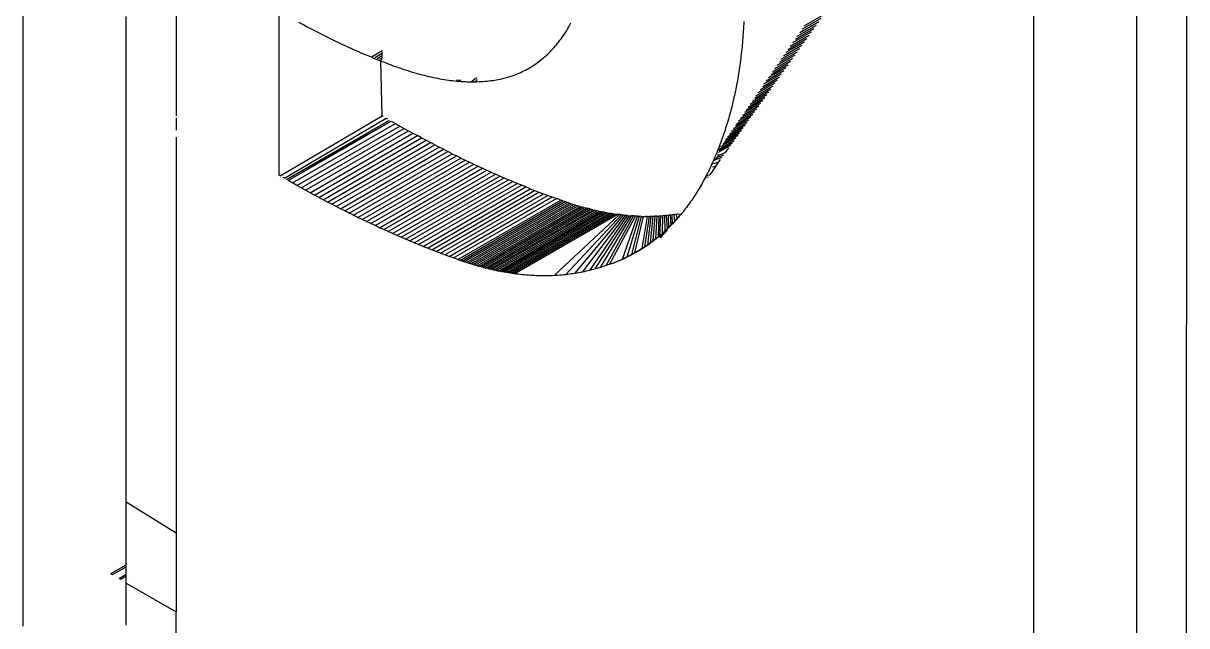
# Model space of a CAD drawing. Header units: millimetres. Extents: x 153 to 4750, y 92 to 3343.
# Drawn here: x 3709.82 to 3733.79, y 2571.68 to 2584.09 of the extents above; entities that cross this region are included whole.
import ezdxf

# ---------------------------------------------------------------- set-up
doc = ezdxf.new("R2010")
doc.units = ezdxf.units.MM

msp = doc.modelspace()

# ---------------------------------------------------------------- linework, layer by layer
for p, q in [((3730.635, 2557.692), (3730.635, 2590.352)), ((3732.757, 2562.182), (3732.757, 2589.127)), ((3733.786, 2588.532), (3733.767, 2561.599)), ((3712.967, 2585.574), (3712.967, 2582.186)), ((3709.816, 2584.084), (3709.816, 2584.394)), ((3711.938, 2584.079), (3711.938, 2584.232)), ((3715.089, 2580.962), (3715.089, 2584.34)), ((3725.902, 2584.038), (3726.308, 2584.272)), ((3709.816, 2583.776), (3709.816, 2584.084)), ((3711.938, 2583.927), (3711.938, 2584.079)), ((3715.485, 2584.118), (3715.54, 2584.088)), ((3715.54, 2584.088), (3715.595, 2584.059)), ((3715.595, 2584.059), (3715.65, 2584.029)), ((3715.65, 2584.029), (3715.705, 2584)), ((3715.705, 2584), (3715.76, 2583.971)), ((3721.013, 2583.948), (3721.035, 2583.985)), ((3721.035, 2583.985), (3721.057, 2584.022)), ((3721.057, 2584.022), (3721.078, 2584.06)), ((3721.078, 2584.06), (3721.098, 2584.1)), ((3724.653, 2583.987), (3724.65, 2583.938)), ((3724.656, 2584.035), (3724.653, 2583.987)), ((3724.659, 2584.084), (3724.656, 2584.035)), ((3724.661, 2584.133), (3724.659, 2584.084)), ((3725.726, 2583.768), (3726.106, 2583.987)), ((3725.758, 2583.828), (3726.156, 2584.058)), ((3725.813, 2583.902), (3726.206, 2584.129)), ((3725.868, 2583.976), (3726.257, 2584.2)), ((3709.816, 2583.468), (3709.816, 2583.776)), ((3711.938, 2583.774), (3711.938, 2583.927)), ((3711.938, 2583.622), (3711.938, 2583.774)), ((3715.76, 2583.971), (3715.814, 2583.943)), ((3715.814, 2583.943), (3715.869, 2583.915)), ((3715.869, 2583.915), (3715.923, 2583.887)), ((3715.923, 2583.887), (3715.977, 2583.86)), ((3715.977, 2583.86), (3716.031, 2583.833)), ((3716.031, 2583.833), (3716.085, 2583.806)), ((3716.085, 2583.806), (3716.139, 2583.779)), ((3716.139, 2583.779), (3716.193, 2583.753)), ((3716.193, 2583.753), (3716.246, 2583.727)), ((3720.849, 2583.712), (3720.874, 2583.744)), ((3720.874, 2583.744), (3720.898, 2583.776)), ((3720.898, 2583.776), (3720.921, 2583.81)), ((3720.921, 2583.81), (3720.945, 2583.843)), ((3720.945, 2583.843), (3720.968, 2583.878)), ((3720.968, 2583.878), (3720.991, 2583.913)), ((3720.991, 2583.913), (3721.013, 2583.948)), ((3724.636, 2583.746), (3724.632, 2583.699)), ((3724.64, 2583.794), (3724.636, 2583.746)), ((3724.644, 2583.842), (3724.64, 2583.794)), ((3724.647, 2583.89), (3724.644, 2583.842)), ((3724.65, 2583.938), (3724.647, 2583.89)), ((3725.565, 2583.553), (3725.957, 2583.779)), ((3725.618, 2583.624), (3726.006, 2583.848)), ((3725.672, 2583.696), (3726.056, 2583.917)), ((3711.938, 2583.47), (3711.938, 2583.622)), ((3716.246, 2583.727), (3716.3, 2583.702)), ((3716.3, 2583.702), (3716.353, 2583.676)), ((3716.353, 2583.676), (3716.406, 2583.651)), ((3716.406, 2583.651), (3716.459, 2583.627)), ((3716.459, 2583.627), (3716.512, 2583.603)), ((3716.512, 2583.603), (3716.565, 2583.579)), ((3716.565, 2583.579), (3716.617, 2583.555)), ((3716.617, 2583.555), (3716.669, 2583.532)), ((3716.669, 2583.532), (3716.722, 2583.509)), ((3716.722, 2583.509), (3716.774, 2583.486)), ((3717.005, 2583.412), (3717.21, 2583.531)), ((3717.21, 2583.48), (3717.21, 2583.531)), ((3720.642, 2583.479), (3720.669, 2583.506)), ((3720.669, 2583.506), (3720.695, 2583.533)), ((3720.695, 2583.533), (3720.722, 2583.562)), ((3720.722, 2583.562), (3720.748, 2583.591)), ((3720.748, 2583.591), (3720.774, 2583.62)), ((3720.774, 2583.62), (3720.799, 2583.65)), ((3720.799, 2583.65), (3720.824, 2583.681)), ((3720.824, 2583.681), (3720.849, 2583.712)), ((3724.614, 2583.51), (3724.609, 2583.463)), ((3724.619, 2583.557), (3724.614, 2583.51)), ((3724.624, 2583.604), (3724.619, 2583.557)), ((3724.628, 2583.651), (3724.624, 2583.604)), ((3724.632, 2583.699), (3724.628, 2583.651)), ((3725.401, 2583.299), (3725.765, 2583.508)), ((3725.43, 2583.355), (3725.812, 2583.575)), ((3725.482, 2583.424), (3725.86, 2583.643)), ((3725.534, 2583.495), (3725.909, 2583.711)), ((3709.816, 2583.161), (3709.816, 2583.468)), ((3711.938, 2583.319), (3711.938, 2583.47)), ((3711.938, 2583.167), (3711.938, 2583.319)), ((3716.774, 2583.486), (3716.826, 2583.464)), ((3716.826, 2583.464), (3716.878, 2583.442)), ((3716.878, 2583.442), (3716.929, 2583.42)), ((3716.929, 2583.42), (3716.981, 2583.399)), ((3716.981, 2583.399), (3717.032, 2583.378)), ((3717.032, 2583.378), (3717.084, 2583.357)), ((3717.056, 2583.391), (3717.21, 2583.48)), ((3717.084, 2583.357), (3717.135, 2583.336)), ((3717.108, 2583.371), (3717.21, 2583.43)), ((3717.135, 2583.336), (3717.186, 2583.316)), ((3717.16, 2583.351), (3717.21, 2583.38)), ((3717.186, 2583.316), (3717.21, 2583.38)), ((3717.186, 2583.316), (3717.237, 2583.296)), ((3717.21, 2582.186), (3717.186, 2583.316)), ((3717.21, 2583.43), (3717.21, 2583.48)), ((3717.21, 2583.38), (3717.21, 2583.43)), ((3717.237, 2583.296), (3717.288, 2583.277)), ((3717.288, 2583.277), (3717.338, 2583.258)), ((3720.322, 2583.222), (3720.383, 2583.263)), ((3720.353, 2583.242), (3720.383, 2583.263)), ((3720.383, 2583.263), (3720.413, 2583.285)), ((3720.413, 2583.285), (3720.472, 2583.33)), ((3720.413, 2583.285), (3720.443, 2583.307)), ((3720.443, 2583.307), (3720.472, 2583.33)), ((3720.472, 2583.33), (3720.501, 2583.353)), ((3720.501, 2583.353), (3720.53, 2583.377)), ((3720.53, 2583.377), (3720.586, 2583.427)), ((3720.53, 2583.377), (3720.558, 2583.401)), ((3720.558, 2583.401), (3720.586, 2583.427)), ((3720.586, 2583.427), (3720.614, 2583.452)), ((3720.614, 2583.452), (3720.642, 2583.479)), ((3724.586, 2583.278), (3724.58, 2583.232)), ((3724.592, 2583.324), (3724.586, 2583.278)), ((3724.598, 2583.37), (3724.592, 2583.324)), ((3724.603, 2583.416), (3724.598, 2583.37)), ((3724.609, 2583.463), (3724.603, 2583.416)), ((3725.25, 2583.095), (3725.624, 2583.311)), ((3725.3, 2583.162), (3725.671, 2583.376)), ((3725.35, 2583.23), (3725.718, 2583.442)), ((3709.816, 2583.007), (3709.816, 2583.161)), ((3711.938, 2583.017), (3711.938, 2583.167)), ((3717.338, 2583.258), (3717.389, 2583.239)), ((3717.389, 2583.239), (3717.439, 2583.22)), ((3717.439, 2583.22), (3717.489, 2583.202)), ((3717.489, 2583.202), (3717.539, 2583.184)), ((3717.539, 2583.184), (3717.589, 2583.167)), ((3717.589, 2583.167), (3717.639, 2583.15)), ((3717.639, 2583.15), (3717.688, 2583.134)), ((3717.688, 2583.134), (3717.737, 2583.118)), ((3717.737, 2583.118), (3717.786, 2583.102)), ((3717.786, 2583.102), (3717.834, 2583.088)), ((3717.834, 2583.088), (3717.883, 2583.073)), ((3717.883, 2583.073), (3717.931, 2583.06)), ((3717.931, 2583.06), (3717.979, 2583.046)), ((3717.979, 2583.046), (3718.026, 2583.034)), ((3718.026, 2583.034), (3718.073, 2583.021)), ((3719.893, 2583.013), (3719.928, 2583.026)), ((3719.928, 2583.026), (3719.963, 2583.039)), ((3719.963, 2583.039), (3719.997, 2583.052)), ((3719.997, 2583.052), (3720.031, 2583.067)), ((3720.031, 2583.067), (3720.065, 2583.081)), ((3720.065, 2583.081), (3720.098, 2583.097)), ((3720.098, 2583.097), (3720.131, 2583.113)), ((3720.131, 2583.113), (3720.164, 2583.129)), ((3720.164, 2583.129), (3720.196, 2583.147)), ((3720.196, 2583.147), (3720.228, 2583.165)), ((3720.228, 2583.165), (3720.26, 2583.183)), ((3720.26, 2583.183), (3720.291, 2583.202)), ((3720.291, 2583.202), (3720.322, 2583.222)), ((3720.322, 2583.222), (3720.353, 2583.242)), ((3724.552, 2583.049), (3724.545, 2583.004)), ((3724.559, 2583.095), (3724.552, 2583.049)), ((3724.566, 2583.14), (3724.559, 2583.095)), ((3724.573, 2583.186), (3724.566, 2583.14)), ((3724.58, 2583.232), (3724.573, 2583.186)), ((3725.076, 2582.843), (3725.441, 2583.054)), ((3725.125, 2582.909), (3725.486, 2583.118)), ((3725.173, 2582.974), (3725.532, 2583.181)), ((3725.222, 2583.041), (3725.578, 2583.246)), ((3709.816, 2582.854), (3709.816, 2583.007)), ((3709.816, 2582.702), (3709.816, 2582.854)), ((3711.938, 2582.866), (3711.938, 2583.017)), ((3711.938, 2582.716), (3711.938, 2582.866)), ((3718.073, 2583.021), (3718.12, 2583.01)), ((3718.12, 2583.01), (3718.167, 2582.999)), ((3718.167, 2582.999), (3718.214, 2582.988)), ((3718.214, 2582.988), (3718.26, 2582.978)), ((3718.26, 2582.978), (3718.306, 2582.969)), ((3718.306, 2582.969), (3718.351, 2582.96)), ((3718.351, 2582.96), (3718.397, 2582.951)), ((3718.397, 2582.951), (3718.442, 2582.943)), ((3718.442, 2582.943), (3718.487, 2582.936)), ((3718.487, 2582.936), (3718.532, 2582.929)), ((3718.532, 2582.929), (3718.576, 2582.922)), ((3718.576, 2582.922), (3718.62, 2582.917)), ((3718.62, 2582.917), (3718.664, 2582.911)), ((3718.664, 2582.911), (3718.708, 2582.907)), ((3718.708, 2582.907), (3718.751, 2582.902)), ((3718.744, 2582.928), (3718.788, 2582.924)), ((3718.751, 2582.902), (3718.794, 2582.899)), ((3718.788, 2582.924), (3718.832, 2582.92)), ((3718.794, 2582.899), (3718.837, 2582.896)), ((3718.837, 2582.896), (3718.88, 2582.893)), ((3718.88, 2582.893), (3718.922, 2582.891)), ((3718.922, 2582.891), (3718.964, 2582.889)), ((3718.964, 2582.889), (3719.006, 2582.888)), ((3719.006, 2582.888), (3719.047, 2582.888)), ((3719.047, 2582.888), (3719.155, 2582.974)), ((3719.047, 2582.888), (3719.089, 2582.888)), ((3719.089, 2582.888), (3719.13, 2582.888)), ((3719.13, 2582.888), (3719.175, 2582.937)), ((3719.13, 2582.888), (3719.171, 2582.889)), ((3719.171, 2582.889), (3719.211, 2582.891)), ((3719.211, 2582.891), (3719.251, 2582.893)), ((3719.251, 2582.893), (3719.291, 2582.896)), ((3719.291, 2582.896), (3719.331, 2582.899)), ((3719.331, 2582.899), (3719.371, 2582.903)), ((3719.371, 2582.903), (3719.41, 2582.907)), ((3719.41, 2582.907), (3719.449, 2582.912)), ((3719.449, 2582.912), (3719.488, 2582.917)), ((3719.488, 2582.917), (3719.526, 2582.923)), ((3719.526, 2582.923), (3719.564, 2582.929)), ((3719.564, 2582.929), (3719.602, 2582.936)), ((3719.602, 2582.936), (3719.64, 2582.944)), ((3719.64, 2582.944), (3719.677, 2582.952)), ((3719.677, 2582.952), (3719.714, 2582.961)), ((3719.714, 2582.961), (3719.75, 2582.97)), ((3719.75, 2582.97), (3719.787, 2582.98)), ((3719.787, 2582.98), (3719.823, 2582.99)), ((3719.823, 2582.99), (3719.858, 2583.002)), ((3719.858, 2583.002), (3719.893, 2583.013)), ((3724.513, 2582.825), (3724.504, 2582.781)), ((3724.521, 2582.87), (3724.513, 2582.825)), ((3724.529, 2582.914), (3724.521, 2582.87)), ((3724.537, 2582.959), (3724.529, 2582.914)), ((3724.545, 2583.004), (3724.537, 2582.959)), ((3724.909, 2582.601), (3725.264, 2582.805)), ((3724.956, 2582.664), (3725.308, 2582.867)), ((3725.003, 2582.727), (3725.352, 2582.929)), ((3725.05, 2582.791), (3725.397, 2582.991)), ((3709.816, 2582.549), (3709.816, 2582.702)), ((3709.816, 2582.397), (3709.816, 2582.549)), ((3711.938, 2582.566), (3711.938, 2582.716)), ((3711.938, 2582.417), (3711.938, 2582.566)), ((3724.458, 2582.562), (3724.448, 2582.518)), ((3724.468, 2582.605), (3724.458, 2582.562)), ((3724.477, 2582.649), (3724.468, 2582.605)), ((3724.487, 2582.693), (3724.477, 2582.649)), ((3724.496, 2582.737), (3724.487, 2582.693)), ((3724.504, 2582.781), (3724.496, 2582.737)), ((3724.749, 2582.366), (3725.093, 2582.565)), ((3724.794, 2582.427), (3725.135, 2582.624)), ((3724.84, 2582.489), (3725.178, 2582.684)), ((3724.885, 2582.551), (3725.221, 2582.744)), ((3709.816, 2582.245), (3709.816, 2582.397)), ((3711.938, 2582.268), (3711.938, 2582.417)), ((3724.396, 2582.304), (3724.385, 2582.262)), ((3724.407, 2582.346), (3724.396, 2582.304)), ((3724.418, 2582.389), (3724.407, 2582.346)), ((3724.428, 2582.432), (3724.418, 2582.389)), ((3724.438, 2582.475), (3724.428, 2582.432)), ((3724.448, 2582.518), (3724.438, 2582.475)), ((3724.596, 2582.14), (3724.927, 2582.332)), ((3724.639, 2582.199), (3724.968, 2582.389)), ((3724.683, 2582.259), (3725.009, 2582.447)), ((3724.705, 2582.306), (3725.051, 2582.506)), ((3709.816, 2582.094), (3709.816, 2582.245)), ((3709.816, 2581.943), (3709.816, 2582.094)), ((3711.938, 2582.119), (3711.938, 2582.268)), ((3711.938, 2581.971), (3711.938, 2582.119)), ((3712.967, 2582.143), (3712.967, 2581.888)), ((3715.112, 2580.948), (3717.21, 2582.186)), ((3715.197, 2580.899), (3717.293, 2582.138)), ((3715.238, 2580.875), (3717.359, 2582.1)), ((3715.238, 2580.875), (3717.398, 2582.078)), ((3715.276, 2580.853), (3717.398, 2582.078)), ((3717.233, 2582.173), (3717.21, 2582.186)), ((3717.293, 2582.138), (3717.318, 2582.124)), ((3717.398, 2582.078), (3717.487, 2582.027)), ((3724.337, 2582.094), (3724.325, 2582.052)), ((3724.35, 2582.135), (3724.337, 2582.094)), ((3724.361, 2582.177), (3724.35, 2582.135)), ((3724.373, 2582.219), (3724.361, 2582.177)), ((3724.385, 2582.262), (3724.373, 2582.219)), ((3724.449, 2581.923), (3724.767, 2582.107)), ((3724.49, 2581.98), (3724.807, 2582.163)), ((3724.51, 2582.024), (3724.847, 2582.218)), ((3724.553, 2582.082), (3724.887, 2582.275)), ((3709.816, 2581.792), (3709.816, 2581.943)), ((3711.938, 2581.823), (3711.938, 2581.971)), ((3715.366, 2580.802), (3717.487, 2582.027)), ((3715.455, 2580.751), (3717.577, 2581.976)), ((3715.545, 2580.701), (3717.666, 2581.926)), ((3715.634, 2580.651), (3717.756, 2581.876)), ((3715.724, 2580.602), (3717.845, 2581.827)), ((3717.487, 2582.027), (3717.577, 2581.976)), ((3717.577, 2581.976), (3717.666, 2581.926)), ((3717.666, 2581.926), (3717.756, 2581.876)), ((3717.756, 2581.876), (3717.845, 2581.827)), ((3717.845, 2581.827), (3717.935, 2581.778)), ((3724.26, 2581.847), (3724.246, 2581.806)), ((3724.274, 2581.888), (3724.26, 2581.847)), ((3724.268, 2581.66), (3724.575, 2581.837)), ((3724.287, 2581.929), (3724.274, 2581.888)), ((3724.286, 2581.701), (3724.613, 2581.89)), ((3724.3, 2581.97), (3724.287, 2581.929)), ((3724.313, 2582.011), (3724.3, 2581.97)), ((3724.325, 2582.052), (3724.313, 2582.011)), ((3724.326, 2581.756), (3724.651, 2581.944)), ((3724.366, 2581.811), (3724.689, 2581.998)), ((3724.407, 2581.867), (3724.728, 2582.052)), ((3709.816, 2581.641), (3709.816, 2581.792)), ((3709.816, 2581.491), (3709.816, 2581.641)), ((3711.938, 2581.676), (3711.938, 2581.823)), ((3711.938, 2581.529), (3711.938, 2581.676)), ((3712.967, 2581.747), (3712.967, 2573.583)), ((3715.813, 2580.553), (3717.935, 2581.778)), ((3715.903, 2580.505), (3718.024, 2581.73)), ((3715.992, 2580.457), (3718.114, 2581.682)), ((3716.082, 2580.41), (3718.203, 2581.634)), ((3716.171, 2580.363), (3718.293, 2581.588)), ((3718.024, 2581.73), (3717.935, 2581.778)), ((3718.024, 2581.73), (3718.114, 2581.682)), ((3718.114, 2581.682), (3718.203, 2581.634)), ((3718.293, 2581.588), (3718.203, 2581.634)), ((3718.293, 2581.588), (3718.382, 2581.541)), ((3724.152, 2581.501), (3724.464, 2581.681)), ((3724.156, 2581.473), (3724.428, 2581.63)), ((3724.175, 2581.606), (3724.16, 2581.566)), ((3724.19, 2581.646), (3724.175, 2581.606)), ((3724.19, 2581.553), (3724.501, 2581.733)), ((3724.204, 2581.686), (3724.19, 2581.646)), ((3724.218, 2581.726), (3724.204, 2581.686)), ((3724.233, 2581.766), (3724.218, 2581.726)), ((3724.229, 2581.606), (3724.538, 2581.785)), ((3724.246, 2581.806), (3724.233, 2581.766)), ((3709.816, 2581.341), (3709.816, 2581.491)), ((3711.938, 2581.382), (3711.938, 2581.529)), ((3711.938, 2581.237), (3711.938, 2581.382)), ((3716.261, 2580.317), (3718.382, 2581.541)), ((3716.35, 2580.271), (3718.472, 2581.496)), ((3716.44, 2580.226), (3718.561, 2581.45)), ((3716.529, 2580.181), (3718.651, 2581.405)), ((3716.619, 2580.136), (3718.74, 2581.361)), ((3718.472, 2581.496), (3718.382, 2581.541)), ((3718.472, 2581.496), (3718.561, 2581.45)), ((3718.651, 2581.405), (3718.561, 2581.45)), ((3718.651, 2581.405), (3718.74, 2581.361)), ((3718.83, 2581.317), (3718.74, 2581.361)), ((3724.081, 2581.371), (3724.065, 2581.332)), ((3724.098, 2581.41), (3724.081, 2581.371)), ((3724.113, 2581.449), (3724.098, 2581.41)), ((3724.129, 2581.488), (3724.113, 2581.449)), ((3724.119, 2581.335), (3724.252, 2581.383)), ((3724.119, 2581.335), (3724.139, 2581.375)), ((3724.121, 2581.394), (3724.139, 2581.375)), ((3724.145, 2581.527), (3724.129, 2581.488)), ((3724.139, 2581.434), (3724.392, 2581.58)), ((3724.139, 2581.375), (3724.286, 2581.431)), ((3724.16, 2581.566), (3724.145, 2581.527)), ((3724.286, 2581.431), (3724.356, 2581.53)), ((3709.816, 2581.192), (3709.816, 2581.341)), ((3709.816, 2581.043), (3709.816, 2581.192)), ((3711.938, 2581.091), (3711.938, 2581.237)), ((3716.709, 2580.093), (3718.83, 2581.317)), ((3716.798, 2580.049), (3718.919, 2581.274)), ((3716.888, 2580.007), (3719.009, 2581.231)), ((3716.977, 2579.964), (3719.098, 2581.189)), ((3717.067, 2579.923), (3719.188, 2581.147)), ((3717.156, 2579.881), (3719.277, 2581.106)), ((3718.83, 2581.317), (3718.919, 2581.274)), ((3718.919, 2581.274), (3719.009, 2581.231)), ((3719.009, 2581.231), (3719.098, 2581.189)), ((3719.098, 2581.189), (3719.188, 2581.147)), ((3719.188, 2581.147), (3719.277, 2581.106)), ((3719.277, 2581.106), (3719.367, 2581.065)), ((3723.962, 2581.104), (3723.944, 2581.067)), ((3724.085, 2581.148), (3723.96, 2580.973)), ((3723.98, 2581.142), (3723.962, 2581.104)), ((3723.997, 2581.18), (3723.98, 2581.142)), ((3724.015, 2581.218), (3723.997, 2581.18)), ((3724.032, 2581.256), (3724.015, 2581.218)), ((3724.018, 2581.137), (3724.085, 2581.148)), ((3724.048, 2581.294), (3724.032, 2581.256)), ((3724.032, 2581.256), (3724.084, 2581.286)), ((3724.045, 2581.207), (3724.15, 2581.24)), ((3724.065, 2581.332), (3724.048, 2581.294)), ((3724.084, 2581.286), (3724.218, 2581.335)), ((3724.084, 2581.286), (3724.119, 2581.335)), ((3724.085, 2581.148), (3724.15, 2581.24)), ((3724.15, 2581.24), (3724.184, 2581.287)), ((3709.816, 2580.894), (3709.816, 2581.043)), ((3709.816, 2580.746), (3709.816, 2580.894)), ((3711.938, 2580.946), (3711.938, 2581.091)), ((3711.938, 2580.802), (3711.938, 2580.946)), ((3715.112, 2580.948), (3715.089, 2580.962)), ((3715.197, 2580.899), (3715.172, 2580.914)), ((3717.246, 2579.841), (3719.367, 2581.065)), ((3717.335, 2579.8), (3719.457, 2581.025)), ((3717.425, 2579.761), (3719.546, 2580.985)), ((3717.514, 2579.721), (3719.636, 2580.946)), ((3717.604, 2579.683), (3719.725, 2580.907)), ((3717.693, 2579.644), (3719.815, 2580.869)), ((3719.367, 2581.065), (3719.457, 2581.025)), ((3719.457, 2581.025), (3719.546, 2580.985)), ((3719.636, 2580.946), (3719.546, 2580.985)), ((3719.636, 2580.946), (3719.725, 2580.907)), ((3719.725, 2580.907), (3719.815, 2580.869)), ((3719.904, 2580.831), (3719.815, 2580.869)), ((3723.852, 2580.886), (3723.833, 2580.85)), ((3723.871, 2580.921), (3723.852, 2580.886)), ((3723.889, 2580.957), (3723.871, 2580.921)), ((3723.871, 2580.921), (3723.93, 2580.931)), ((3723.908, 2580.994), (3723.889, 2580.957)), ((3723.889, 2580.957), (3723.96, 2580.973)), ((3723.926, 2581.03), (3723.908, 2580.994)), ((3723.944, 2581.067), (3723.926, 2581.03)), ((3709.816, 2580.598), (3709.816, 2580.746)), ((3711.938, 2580.658), (3711.938, 2580.802)), ((3711.938, 2580.515), (3711.938, 2580.658)), ((3715.366, 2580.802), (3715.276, 2580.853)), ((3715.455, 2580.751), (3715.366, 2580.802)), ((3715.545, 2580.701), (3715.455, 2580.751)), ((3715.634, 2580.651), (3715.545, 2580.701)), ((3715.724, 2580.602), (3715.634, 2580.651)), ((3717.783, 2579.607), (3719.904, 2580.831)), ((3717.872, 2579.569), (3719.994, 2580.794)), ((3717.962, 2579.532), (3720.083, 2580.757)), ((3718.052, 2579.496), (3720.173, 2580.721)), ((3718.141, 2579.46), (3720.262, 2580.685)), ((3718.231, 2579.425), (3720.352, 2580.65)), ((3719.994, 2580.794), (3719.904, 2580.831)), ((3720.083, 2580.757), (3719.994, 2580.794)), ((3720.173, 2580.721), (3720.083, 2580.757)), ((3720.262, 2580.685), (3720.173, 2580.721)), ((3720.262, 2580.685), (3720.352, 2580.65)), ((3720.352, 2580.65), (3720.441, 2580.615)), ((3723.714, 2580.645), (3723.693, 2580.612)), ((3723.734, 2580.678), (3723.714, 2580.645)), ((3723.754, 2580.712), (3723.734, 2580.678)), ((3723.774, 2580.746), (3723.754, 2580.712)), ((3723.794, 2580.781), (3723.774, 2580.746)), ((3723.813, 2580.815), (3723.794, 2580.781)), ((3723.833, 2580.85), (3723.813, 2580.815)), ((3709.816, 2580.451), (3709.816, 2580.598)), ((3709.816, 2580.304), (3709.816, 2580.451)), ((3711.938, 2580.372), (3711.938, 2580.515)), ((3715.813, 2580.553), (3715.724, 2580.602)), ((3715.903, 2580.505), (3715.813, 2580.553)), ((3715.992, 2580.457), (3715.903, 2580.505)), ((3716.082, 2580.41), (3715.992, 2580.457)), ((3716.171, 2580.363), (3716.082, 2580.41)), ((3718.32, 2579.39), (3720.441, 2580.615)), ((3718.41, 2579.356), (3720.531, 2580.581)), ((3718.499, 2579.322), (3720.621, 2580.547)), ((3718.589, 2579.289), (3720.71, 2580.514)), ((3718.678, 2579.257), (3720.8, 2580.481)), ((3718.768, 2579.224), (3720.889, 2580.449)), ((3718.813, 2579.208), (3720.934, 2580.433)), ((3718.857, 2579.193), (3720.979, 2580.418)), ((3718.902, 2579.178), (3721.023, 2580.403)), ((3718.946, 2579.163), (3721.068, 2580.388)), ((3720.441, 2580.615), (3720.531, 2580.581)), ((3720.531, 2580.581), (3720.621, 2580.547)), ((3720.621, 2580.547), (3720.71, 2580.514)), ((3720.71, 2580.514), (3720.8, 2580.481)), ((3720.889, 2580.449), (3720.8, 2580.481)), ((3720.934, 2580.433), (3720.889, 2580.449)), ((3720.934, 2580.433), (3720.979, 2580.418)), ((3721.023, 2580.403), (3720.979, 2580.418)), ((3721.068, 2580.388), (3721.023, 2580.403)), ((3721.068, 2580.388), (3721.112, 2580.373)), ((3723.544, 2580.389), (3723.522, 2580.358)), ((3723.566, 2580.42), (3723.544, 2580.389)), ((3723.588, 2580.451), (3723.566, 2580.42)), ((3723.61, 2580.483), (3723.588, 2580.451)), ((3723.631, 2580.514), (3723.61, 2580.483)), ((3723.652, 2580.547), (3723.631, 2580.514)), ((3723.673, 2580.579), (3723.652, 2580.547)), ((3723.693, 2580.612), (3723.673, 2580.579)), ((3709.816, 2580.158), (3709.816, 2580.304)), ((3709.816, 2580.012), (3709.816, 2580.158)), ((3711.938, 2580.23), (3711.938, 2580.372)), ((3711.938, 2580.088), (3711.938, 2580.23)), ((3716.261, 2580.317), (3716.171, 2580.363)), ((3716.35, 2580.271), (3716.261, 2580.317)), ((3716.44, 2580.226), (3716.35, 2580.271)), ((3716.529, 2580.181), (3716.44, 2580.226)), ((3716.619, 2580.136), (3716.529, 2580.181)), ((3718.991, 2579.149), (3721.112, 2580.373)), ((3719.035, 2579.135), (3721.156, 2580.36)), ((3719.079, 2579.121), (3721.2, 2580.346)), ((3719.123, 2579.108), (3721.244, 2580.333)), ((3719.167, 2579.095), (3721.288, 2580.32)), ((3719.21, 2579.083), (3721.332, 2580.308)), ((3719.254, 2579.071), (3721.375, 2580.296)), ((3719.298, 2579.059), (3721.419, 2580.284)), ((3719.341, 2579.048), (3721.462, 2580.273)), ((3719.384, 2579.037), (3721.506, 2580.262)), ((3719.428, 2579.026), (3721.549, 2580.251)), ((3719.471, 2579.016), (3721.592, 2580.241)), ((3719.514, 2579.007), (3721.635, 2580.231)), ((3719.557, 2578.997), (3721.678, 2580.222)), ((3719.599, 2578.988), (3721.721, 2580.213)), ((3719.642, 2578.98), (3721.763, 2580.205)), ((3719.685, 2578.972), (3721.806, 2580.196)), ((3719.727, 2578.964), (3721.848, 2580.188)), ((3719.769, 2578.956), (3721.891, 2580.181)), ((3719.812, 2578.949), (3721.933, 2580.174)), ((3719.854, 2578.943), (3721.975, 2580.167)), ((3719.896, 2578.936), (3722.017, 2580.161)), ((3719.938, 2578.93), (3722.059, 2580.155)), ((3720.753, 2578.893), (3722.101, 2580.15)), ((3721.112, 2580.373), (3721.156, 2580.36)), ((3721.156, 2580.36), (3721.2, 2580.346)), ((3721.2, 2580.346), (3721.244, 2580.333)), ((3721.288, 2580.32), (3721.244, 2580.333)), ((3721.288, 2580.32), (3721.332, 2580.308)), ((3721.332, 2580.308), (3721.375, 2580.296)), ((3721.375, 2580.296), (3721.419, 2580.284)), ((3721.462, 2580.273), (3721.419, 2580.284)), ((3721.506, 2580.262), (3721.462, 2580.273)), ((3721.549, 2580.251), (3721.506, 2580.262)), ((3721.549, 2580.251), (3721.592, 2580.241)), ((3721.592, 2580.241), (3721.635, 2580.231)), ((3721.678, 2580.222), (3721.635, 2580.231)), ((3721.678, 2580.222), (3721.721, 2580.213)), ((3721.721, 2580.213), (3721.763, 2580.205)), ((3721.806, 2580.196), (3721.763, 2580.205)), ((3721.848, 2580.188), (3721.806, 2580.196)), ((3721.848, 2580.188), (3721.891, 2580.181)), ((3721.933, 2580.174), (3721.891, 2580.181)), ((3721.975, 2580.167), (3721.933, 2580.174)), ((3721.975, 2580.167), (3722.017, 2580.161)), ((3722.059, 2580.155), (3722.017, 2580.161)), ((3722.101, 2580.15), (3722.059, 2580.155)), ((3722.143, 2580.145), (3722.101, 2580.15)), ((3723.188, 2580.146), (3723.15, 2580.141)), ((3723.227, 2580.151), (3723.188, 2580.146)), ((3723.192, 2579.964), (3723.188, 2580.146)), ((3723.266, 2580.157), (3723.227, 2580.151)), ((3723.242, 2580.016), (3723.227, 2580.151)), ((3723.266, 2580.157), (3723.304, 2580.163)), ((3723.291, 2580.07), (3723.266, 2580.157)), ((3723.362, 2580.153), (3723.304, 2580.163)), ((3723.362, 2580.153), (3723.339, 2580.125)), ((3723.386, 2580.182), (3723.362, 2580.153)), ((3723.409, 2580.21), (3723.386, 2580.182)), ((3723.432, 2580.239), (3723.409, 2580.21)), ((3723.455, 2580.269), (3723.432, 2580.239)), ((3723.478, 2580.298), (3723.455, 2580.269)), ((3723.5, 2580.328), (3723.478, 2580.298)), ((3723.522, 2580.358), (3723.5, 2580.328)), ((3709.816, 2579.866), (3709.816, 2580.012)), ((3711.938, 2579.947), (3711.938, 2580.088)), ((3711.938, 2579.807), (3711.938, 2579.947)), ((3716.709, 2580.093), (3716.619, 2580.136)), ((3716.798, 2580.049), (3716.709, 2580.093)), ((3716.888, 2580.007), (3716.798, 2580.049)), ((3716.977, 2579.964), (3716.888, 2580.007)), ((3717.067, 2579.923), (3716.977, 2579.964)), ((3717.156, 2579.881), (3717.067, 2579.923)), ((3720.989, 2578.912), (3722.143, 2580.145)), ((3721.183, 2578.938), (3722.184, 2580.14)), ((3721.336, 2578.966), (3722.226, 2580.135)), ((3721.488, 2579), (3722.267, 2580.131)), ((3721.6, 2579.03), (3722.308, 2580.128)), ((3721.711, 2579.063), (3722.349, 2580.125)), ((3721.822, 2579.099), (3722.39, 2580.122)), ((3721.895, 2579.125), (3722.431, 2580.119)), ((3722.184, 2580.14), (3722.143, 2580.145)), ((3722.164, 2579.235), (3722.472, 2580.117)), ((3722.226, 2580.135), (3722.184, 2580.14)), ((3722.267, 2580.131), (3722.226, 2580.135)), ((3722.26, 2579.28), (3722.513, 2580.116)), ((3722.267, 2580.131), (3722.308, 2580.128)), ((3722.308, 2580.128), (3722.349, 2580.125)), ((3722.39, 2580.122), (3722.349, 2580.125)), ((3722.354, 2579.328), (3722.553, 2580.114)), ((3722.431, 2580.119), (3722.39, 2580.122)), ((3722.415, 2579.361), (3722.594, 2580.114)), ((3722.472, 2580.117), (3722.431, 2580.119)), ((3722.472, 2580.117), (3722.513, 2580.116)), ((3722.553, 2580.114), (3722.513, 2580.116)), ((3722.553, 2580.114), (3722.594, 2580.114)), ((3722.565, 2579.451), (3722.675, 2580.113)), ((3722.594, 2580.114), (3722.634, 2580.113)), ((3722.624, 2579.489), (3722.715, 2580.113)), ((3722.675, 2580.113), (3722.634, 2580.113)), ((3722.675, 2580.113), (3722.715, 2580.113)), ((3722.682, 2579.528), (3722.755, 2580.114)), ((3722.755, 2580.114), (3722.715, 2580.113)), ((3722.739, 2579.568), (3722.795, 2580.115)), ((3722.795, 2580.115), (3722.755, 2580.114)), ((3722.795, 2580.115), (3722.835, 2580.116)), ((3722.795, 2579.61), (3722.835, 2580.116)), ((3722.874, 2580.118), (3722.835, 2580.116)), ((3722.851, 2579.653), (3722.874, 2580.118)), ((3722.874, 2580.118), (3722.914, 2580.12)), ((3722.906, 2579.697), (3722.914, 2580.12)), ((3722.954, 2580.123), (3722.914, 2580.12)), ((3722.933, 2579.72), (3722.954, 2580.123)), ((3722.954, 2580.123), (3722.993, 2580.126)), ((3722.986, 2579.766), (3722.993, 2580.126)), ((3723.032, 2580.129), (3722.993, 2580.126)), ((3723.071, 2580.133), (3723.032, 2580.129)), ((3723.039, 2579.814), (3723.032, 2580.129)), ((3723.071, 2580.133), (3723.111, 2580.137)), ((3723.091, 2579.862), (3723.071, 2580.133)), ((3723.15, 2580.141), (3723.111, 2580.137)), ((3723.116, 2579.887), (3723.111, 2580.137)), ((3723.116, 2579.887), (3723.167, 2579.938)), ((3723.142, 2579.912), (3723.116, 2579.887)), ((3723.167, 2579.938), (3723.142, 2579.912)), ((3723.167, 2579.938), (3723.15, 2580.141)), ((3723.167, 2579.938), (3723.217, 2579.99)), ((3723.192, 2579.964), (3723.167, 2579.938)), ((3723.192, 2579.964), (3723.242, 2580.016)), ((3723.217, 2579.99), (3723.192, 2579.964)), ((3723.242, 2580.016), (3723.217, 2579.99)), ((3723.242, 2580.016), (3723.291, 2580.07)), ((3723.266, 2580.043), (3723.242, 2580.016)), ((3723.266, 2580.043), (3723.315, 2580.098)), ((3723.291, 2580.07), (3723.266, 2580.043)), ((3723.291, 2580.07), (3723.339, 2580.125)), ((3723.315, 2580.098), (3723.291, 2580.07)), ((3723.339, 2580.125), (3723.315, 2580.098)), ((3709.816, 2579.721), (3709.816, 2579.866)), ((3709.816, 2579.577), (3709.816, 2579.721)), ((3711.938, 2579.667), (3711.938, 2579.807)), ((3711.938, 2579.528), (3711.938, 2579.667)), ((3717.246, 2579.841), (3717.156, 2579.881)), ((3717.335, 2579.8), (3717.246, 2579.841)), ((3717.425, 2579.761), (3717.335, 2579.8)), ((3717.514, 2579.721), (3717.425, 2579.761)), ((3717.604, 2579.683), (3717.514, 2579.721)), ((3717.693, 2579.644), (3717.604, 2579.683)), ((3722.851, 2579.653), (3722.906, 2579.697)), ((3722.878, 2579.675), (3722.851, 2579.653)), ((3722.906, 2579.697), (3722.878, 2579.675)), ((3722.933, 2579.72), (3722.906, 2579.697)), ((3722.906, 2579.697), (3722.976, 2579.7)), ((3722.906, 2579.697), (3722.957, 2579.678)), ((3722.933, 2579.72), (3722.986, 2579.766)), ((3722.959, 2579.743), (3722.933, 2579.72)), ((3722.933, 2579.72), (3722.996, 2579.724)), ((3722.986, 2579.766), (3722.959, 2579.743)), ((3722.959, 2579.743), (3723.013, 2579.744)), ((3722.986, 2579.766), (3723.039, 2579.814)), ((3723.013, 2579.79), (3722.986, 2579.766)), ((3722.986, 2579.766), (3723.047, 2579.784)), ((3722.986, 2579.766), (3723.03, 2579.764)), ((3723.013, 2579.79), (3723.065, 2579.838)), ((3723.039, 2579.814), (3723.013, 2579.79)), ((3723.03, 2579.764), (3723.075, 2579.814)), ((3723.039, 2579.814), (3723.091, 2579.862)), ((3723.065, 2579.838), (3723.039, 2579.814)), ((3723.039, 2579.814), (3723.093, 2579.836)), ((3723.065, 2579.838), (3723.116, 2579.887)), ((3723.091, 2579.862), (3723.065, 2579.838)), ((3723.075, 2579.814), (3723.091, 2579.862)), ((3723.116, 2579.887), (3723.091, 2579.862)), ((3709.816, 2579.433), (3709.816, 2579.577)), ((3709.816, 2579.29), (3709.816, 2579.433)), ((3711.938, 2579.39), (3711.938, 2579.528)), ((3717.783, 2579.607), (3717.693, 2579.644)), ((3717.872, 2579.569), (3717.783, 2579.607)), ((3717.962, 2579.532), (3717.872, 2579.569)), ((3718.052, 2579.496), (3717.962, 2579.532)), ((3718.141, 2579.46), (3718.052, 2579.496)), ((3718.231, 2579.425), (3718.141, 2579.46)), ((3722.476, 2579.396), (3722.536, 2579.432)), ((3722.506, 2579.414), (3722.565, 2579.451)), ((3722.536, 2579.432), (3722.506, 2579.414)), ((3722.565, 2579.451), (3722.536, 2579.432)), ((3722.565, 2579.451), (3722.624, 2579.489)), ((3722.595, 2579.469), (3722.565, 2579.451)), ((3722.624, 2579.489), (3722.595, 2579.469)), ((3722.653, 2579.508), (3722.624, 2579.489)), ((3722.653, 2579.508), (3722.711, 2579.548)), ((3722.682, 2579.528), (3722.653, 2579.508)), ((3722.682, 2579.528), (3722.739, 2579.568)), ((3722.711, 2579.548), (3722.682, 2579.528)), ((3722.739, 2579.568), (3722.711, 2579.548)), ((3722.767, 2579.589), (3722.739, 2579.568)), ((3722.767, 2579.589), (3722.823, 2579.631)), ((3722.795, 2579.61), (3722.767, 2579.589)), ((3722.823, 2579.631), (3722.795, 2579.61)), ((3722.851, 2579.653), (3722.823, 2579.631)), ((3709.816, 2579.147), (3709.816, 2579.29)), ((3711.938, 2579.252), (3711.938, 2579.39)), ((3711.938, 2579.115), (3711.938, 2579.252)), ((3718.32, 2579.39), (3718.231, 2579.425)), ((3718.41, 2579.356), (3718.32, 2579.39)), ((3718.499, 2579.322), (3718.41, 2579.356)), ((3718.589, 2579.289), (3718.499, 2579.322)), ((3718.678, 2579.257), (3718.589, 2579.289)), ((3718.768, 2579.224), (3718.678, 2579.257)), ((3718.813, 2579.208), (3718.768, 2579.224)), ((3718.857, 2579.193), (3718.813, 2579.208)), ((3718.902, 2579.178), (3718.857, 2579.193)), ((3722.001, 2579.166), (3722.067, 2579.193)), ((3722.034, 2579.179), (3722.1, 2579.206)), ((3722.067, 2579.193), (3722.034, 2579.179)), ((3722.067, 2579.193), (3722.132, 2579.22)), ((3722.1, 2579.206), (3722.067, 2579.193)), ((3722.1, 2579.206), (3722.164, 2579.235)), ((3722.132, 2579.22), (3722.1, 2579.206)), ((3722.132, 2579.22), (3722.196, 2579.249)), ((3722.164, 2579.235), (3722.132, 2579.22)), ((3722.164, 2579.235), (3722.228, 2579.265)), ((3722.196, 2579.249), (3722.164, 2579.235)), ((3722.196, 2579.249), (3722.26, 2579.28)), ((3722.228, 2579.265), (3722.196, 2579.249)), ((3722.228, 2579.265), (3722.291, 2579.295)), ((3722.26, 2579.28), (3722.228, 2579.265)), ((3722.291, 2579.295), (3722.26, 2579.28)), ((3722.291, 2579.295), (3722.354, 2579.328)), ((3722.322, 2579.311), (3722.291, 2579.295)), ((3722.322, 2579.311), (3722.384, 2579.344)), ((3722.354, 2579.328), (3722.322, 2579.311)), ((3722.354, 2579.328), (3722.415, 2579.361)), ((3722.384, 2579.344), (3722.354, 2579.328)), ((3722.415, 2579.361), (3722.384, 2579.344)), ((3722.445, 2579.378), (3722.415, 2579.361)), ((3722.445, 2579.378), (3722.506, 2579.414)), ((3722.476, 2579.396), (3722.445, 2579.378)), ((3722.506, 2579.414), (3722.476, 2579.396)), ((3709.816, 2579.005), (3709.816, 2579.147)), ((3709.816, 2578.864), (3709.816, 2579.005)), ((3711.938, 2578.978), (3711.938, 2579.115)), ((3711.938, 2578.842), (3711.938, 2578.978)), ((3718.946, 2579.163), (3718.902, 2579.178)), ((3718.991, 2579.149), (3718.946, 2579.163)), ((3719.035, 2579.135), (3718.991, 2579.149)), ((3719.079, 2579.121), (3719.035, 2579.135)), ((3719.123, 2579.108), (3719.079, 2579.121)), ((3719.167, 2579.095), (3719.123, 2579.108)), ((3719.21, 2579.083), (3719.167, 2579.095)), ((3719.254, 2579.071), (3719.21, 2579.083)), ((3719.298, 2579.059), (3719.254, 2579.071)), ((3719.341, 2579.048), (3719.298, 2579.059)), ((3719.384, 2579.037), (3719.341, 2579.048)), ((3719.428, 2579.026), (3719.384, 2579.037)), ((3719.471, 2579.016), (3719.428, 2579.026)), ((3719.514, 2579.007), (3719.471, 2579.016)), ((3719.557, 2578.997), (3719.514, 2579.007)), ((3719.599, 2578.988), (3719.557, 2578.997)), ((3719.642, 2578.98), (3719.599, 2578.988)), ((3719.685, 2578.972), (3719.642, 2578.98)), ((3719.727, 2578.964), (3719.685, 2578.972)), ((3719.769, 2578.956), (3719.727, 2578.964)), ((3719.812, 2578.949), (3719.769, 2578.956)), ((3719.854, 2578.943), (3719.812, 2578.949)), ((3721.26, 2578.951), (3721.222, 2578.945)), ((3721.298, 2578.959), (3721.26, 2578.951)), ((3721.336, 2578.966), (3721.298, 2578.959)), ((3721.374, 2578.974), (3721.336, 2578.966)), ((3721.412, 2578.982), (3721.374, 2578.974)), ((3721.45, 2578.991), (3721.412, 2578.982)), ((3721.488, 2579), (3721.45, 2578.991)), ((3721.525, 2579.01), (3721.488, 2579)), ((3721.563, 2579.019), (3721.525, 2579.01)), ((3721.6, 2579.03), (3721.563, 2579.019)), ((3721.637, 2579.04), (3721.6, 2579.03)), ((3721.674, 2579.051), (3721.637, 2579.04)), ((3721.711, 2579.063), (3721.674, 2579.051)), ((3721.748, 2579.075), (3721.711, 2579.063)), ((3721.785, 2579.087), (3721.748, 2579.075)), ((3721.822, 2579.099), (3721.785, 2579.087)), ((3721.858, 2579.112), (3721.822, 2579.099)), ((3721.895, 2579.125), (3721.858, 2579.112)), ((3721.931, 2579.139), (3721.895, 2579.125)), ((3721.968, 2579.153), (3721.931, 2579.139)), ((3721.968, 2579.153), (3722.034, 2579.179)), ((3721.968, 2579.153), (3722.001, 2579.166)), ((3722.034, 2579.179), (3722.001, 2579.166)), ((3709.816, 2578.723), (3709.816, 2578.864)), ((3709.816, 2578.582), (3709.816, 2578.723)), ((3711.938, 2578.707), (3711.938, 2578.842)), ((3711.938, 2578.573), (3711.938, 2578.707)), ((3719.896, 2578.936), (3719.854, 2578.943)), ((3719.938, 2578.93), (3719.896, 2578.936)), ((3719.98, 2578.925), (3719.938, 2578.93)), ((3720.021, 2578.92), (3719.98, 2578.925)), ((3720.063, 2578.915), (3720.021, 2578.92)), ((3720.104, 2578.911), (3720.063, 2578.915)), ((3720.146, 2578.907), (3720.104, 2578.911)), ((3720.187, 2578.903), (3720.146, 2578.907)), ((3720.228, 2578.9), (3720.187, 2578.903)), ((3720.269, 2578.897), (3720.228, 2578.9)), ((3720.31, 2578.895), (3720.269, 2578.897)), ((3720.351, 2578.893), (3720.31, 2578.895)), ((3720.392, 2578.891), (3720.351, 2578.893)), ((3720.432, 2578.89), (3720.392, 2578.891)), ((3720.473, 2578.889), (3720.432, 2578.89)), ((3720.513, 2578.888), (3720.473, 2578.889)), ((3720.553, 2578.888), (3720.513, 2578.888)), ((3720.593, 2578.888), (3720.553, 2578.888)), ((3720.634, 2578.889), (3720.593, 2578.888)), ((3720.674, 2578.89), (3720.634, 2578.889)), ((3720.713, 2578.891), (3720.674, 2578.89)), ((3720.753, 2578.893), (3720.713, 2578.891)), ((3720.793, 2578.895), (3720.753, 2578.893)), ((3720.832, 2578.898), (3720.793, 2578.895)), ((3720.872, 2578.901), (3720.832, 2578.898)), ((3720.911, 2578.904), (3720.872, 2578.901)), ((3720.95, 2578.908), (3720.911, 2578.904)), ((3720.989, 2578.912), (3720.95, 2578.908)), ((3721.028, 2578.916), (3720.989, 2578.912)), ((3721.067, 2578.921), (3721.028, 2578.916)), ((3721.106, 2578.927), (3721.067, 2578.921)), ((3721.145, 2578.932), (3721.106, 2578.927)), ((3721.183, 2578.938), (3721.145, 2578.932)), ((3721.222, 2578.945), (3721.183, 2578.938)), ((3709.816, 2578.442), (3709.816, 2578.582)), ((3711.938, 2578.439), (3711.938, 2578.573)), ((3709.816, 2578.303), (3709.816, 2578.442)), ((3709.816, 2578.165), (3709.816, 2578.303)), ((3711.938, 2578.307), (3711.938, 2578.439)), ((3711.938, 2578.175), (3711.938, 2578.307)), ((3709.816, 2578.027), (3709.816, 2578.165)), ((3709.816, 2577.89), (3709.816, 2578.027)), ((3711.938, 2578.043), (3711.938, 2578.175)), ((3711.938, 2577.913), (3711.938, 2578.043)), ((3709.816, 2577.753), (3709.816, 2577.89)), ((3709.816, 2577.618), (3709.816, 2577.753)), ((3711.938, 2577.783), (3711.938, 2577.913)), ((3711.938, 2577.654), (3711.938, 2577.783)), ((3709.816, 2577.483), (3709.816, 2577.618)), ((3711.938, 2577.526), (3711.938, 2577.654)), ((3711.938, 2577.399), (3711.938, 2577.526)), ((3709.816, 2577.348), (3709.816, 2577.483)), ((3709.816, 2577.215), (3709.816, 2577.348)), ((3711.938, 2577.272), (3711.938, 2577.399)), ((3711.938, 2577.147), (3711.938, 2577.272)), ((3709.816, 2577.082), (3709.816, 2577.215)), ((3709.816, 2576.95), (3709.816, 2577.082)), ((3711.938, 2577.022), (3711.938, 2577.147)), ((3709.816, 2576.818), (3709.816, 2576.95)), ((3709.816, 2576.688), (3709.816, 2576.818)), ((3711.938, 2576.898), (3711.938, 2577.022)), ((3711.938, 2576.775), (3711.938, 2576.898)), ((3709.816, 2576.558), (3709.816, 2576.688)), ((3709.816, 2576.429), (3709.816, 2576.558)), ((3711.938, 2576.714), (3711.938, 2576.775)), ((3711.938, 2576.653), (3711.938, 2576.714)), ((3711.938, 2576.593), (3711.938, 2576.653)), ((3711.938, 2576.532), (3711.938, 2576.593)), ((3709.816, 2576.301), (3709.816, 2576.429)), ((3711.938, 2576.472), (3711.938, 2576.532)), ((3711.938, 2576.412), (3711.938, 2576.472)), ((3711.938, 2576.352), (3711.938, 2576.412)), ((3711.938, 2576.293), (3711.938, 2576.352)), ((3709.816, 2576.174), (3709.816, 2576.301)), ((3709.816, 2576.048), (3709.816, 2576.174)), ((3711.938, 2576.234), (3711.938, 2576.293)), ((3711.938, 2576.175), (3711.938, 2576.234)), ((3711.938, 2576.116), (3711.938, 2576.175)), ((3711.938, 2576.057), (3711.938, 2576.116)), ((3709.816, 2575.922), (3709.816, 2576.048)), ((3709.816, 2575.797), (3709.816, 2575.922)), ((3711.938, 2575.999), (3711.938, 2576.057)), ((3711.938, 2575.941), (3711.938, 2575.999)), ((3711.938, 2575.883), (3711.938, 2575.941)), ((3711.938, 2575.826), (3711.938, 2575.883)), ((3709.816, 2575.673), (3709.816, 2575.797)), ((3709.816, 2575.551), (3709.816, 2575.673)), ((3711.938, 2575.769), (3711.938, 2575.826)), ((3711.938, 2575.712), (3711.938, 2575.769)), ((3711.938, 2575.655), (3711.938, 2575.712)), ((3711.938, 2575.598), (3711.938, 2575.655)), ((3711.938, 2575.542), (3711.938, 2575.598)), ((3709.816, 2575.489), (3709.816, 2575.551)), ((3709.816, 2575.429), (3709.816, 2575.489)), ((3709.816, 2575.368), (3709.816, 2575.429)), ((3709.816, 2575.308), (3709.816, 2575.368)), ((3711.938, 2575.486), (3711.938, 2575.542)), ((3711.938, 2575.43), (3711.938, 2575.486)), ((3711.938, 2575.375), (3711.938, 2575.43)), ((3711.938, 2575.32), (3711.938, 2575.375)), ((3709.816, 2575.247), (3709.816, 2575.308)), ((3709.816, 2575.187), (3709.816, 2575.247)), ((3709.816, 2575.128), (3709.816, 2575.187)), ((3709.816, 2575.068), (3709.816, 2575.128)), ((3711.938, 2575.265), (3711.938, 2575.32)), ((3711.938, 2575.21), (3711.938, 2575.265)), ((3711.938, 2575.156), (3711.938, 2575.21)), ((3711.938, 2575.102), (3711.938, 2575.156)), ((3709.816, 2575.009), (3709.816, 2575.068)), ((3709.816, 2574.95), (3709.816, 2575.009)), ((3709.816, 2574.891), (3709.816, 2574.95)), ((3709.816, 2574.833), (3709.816, 2574.891)), ((3711.938, 2575.048), (3711.938, 2575.102)), ((3711.938, 2574.994), (3711.938, 2575.048)), ((3711.938, 2574.941), (3711.938, 2574.994)), ((3711.938, 2574.888), (3711.938, 2574.941)), ((3711.938, 2574.835), (3711.938, 2574.888)), ((3709.816, 2574.774), (3709.816, 2574.833)), ((3709.816, 2574.716), (3709.816, 2574.774)), ((3709.816, 2574.659), (3709.816, 2574.716)), ((3709.816, 2574.601), (3709.816, 2574.659)), ((3711.938, 2574.783), (3711.938, 2574.835)), ((3711.938, 2574.731), (3711.938, 2574.783)), ((3711.938, 2574.679), (3711.938, 2574.731)), ((3711.938, 2574.627), (3711.938, 2574.679)), ((3709.816, 2574.544), (3709.816, 2574.601)), ((3709.816, 2574.487), (3709.816, 2574.544)), ((3709.816, 2574.43), (3709.816, 2574.487)), ((3709.816, 2574.374), (3709.816, 2574.43)), ((3711.938, 2574.576), (3711.938, 2574.627)), ((3711.938, 2574.525), (3711.938, 2574.576)), ((3711.938, 2574.474), (3711.938, 2574.525)), ((3711.938, 2574.424), (3711.938, 2574.474)), ((3711.938, 2574.374), (3711.938, 2574.424)), ((3709.816, 2574.317), (3709.816, 2574.374)), ((3709.816, 2574.261), (3709.816, 2574.317)), ((3709.816, 2574.206), (3709.816, 2574.261)), ((3709.816, 2574.15), (3709.816, 2574.206)), ((3711.938, 2574.324), (3711.938, 2574.374)), ((3711.938, 2574.274), (3711.938, 2574.324)), ((3711.938, 2574.225), (3711.938, 2574.274)), ((3711.938, 2574.176), (3711.938, 2574.225)), ((3712.967, 2573.583), (3711.938, 2574.225)), ((3711.938, 2574.127), (3711.938, 2574.176)), ((3709.816, 2574.095), (3709.816, 2574.15)), ((3709.816, 2574.04), (3709.816, 2574.095)), ((3709.816, 2573.986), (3709.816, 2574.04)), ((3709.816, 2573.931), (3709.816, 2573.986)), ((3709.816, 2573.877), (3709.816, 2573.931)), ((3711.938, 2574.079), (3711.938, 2574.127)), ((3711.938, 2574.031), (3711.938, 2574.079)), ((3711.938, 2573.983), (3711.938, 2574.031)), ((3711.938, 2573.936), (3711.938, 2573.983)), ((3711.938, 2573.889), (3711.938, 2573.936)), ((3709.816, 2573.823), (3709.816, 2573.877)), ((3709.816, 2573.77), (3709.816, 2573.823)), ((3709.816, 2573.716), (3709.816, 2573.77)), ((3709.816, 2573.663), (3709.816, 2573.716)), ((3711.938, 2573.842), (3711.938, 2573.889)), ((3711.938, 2573.795), (3711.938, 2573.842)), ((3711.938, 2573.749), (3711.938, 2573.795)), ((3711.938, 2573.703), (3711.938, 2573.749)), ((3711.938, 2573.658), (3711.938, 2573.703)), ((3709.816, 2573.611), (3709.816, 2573.663)), ((3709.816, 2573.558), (3709.816, 2573.611)), ((3709.816, 2573.506), (3709.816, 2573.558)), ((3709.816, 2573.454), (3709.816, 2573.506)), ((3709.816, 2573.403), (3709.816, 2573.454)), ((3711.938, 2573.613), (3711.938, 2573.658)), ((3711.938, 2573.568), (3711.938, 2573.613)), ((3711.938, 2573.523), (3711.938, 2573.568)), ((3711.938, 2573.479), (3711.938, 2573.523)), ((3711.938, 2573.435), (3711.938, 2573.479)), ((3711.938, 2573.391), (3711.938, 2573.435)), ((3712.967, 2573.583), (3712.967, 2571.965)), ((3709.816, 2573.351), (3709.816, 2573.403)), ((3709.816, 2573.3), (3709.816, 2573.351)), ((3709.816, 2573.25), (3709.816, 2573.3)), ((3709.816, 2573.199), (3709.816, 2573.25)), ((3709.816, 2573.149), (3709.816, 2573.199)), ((3711.938, 2573.348), (3711.938, 2573.391)), ((3711.938, 2573.305), (3711.938, 2573.348)), ((3711.938, 2573.262), (3711.938, 2573.305)), ((3711.938, 2573.22), (3711.938, 2573.262)), ((3711.938, 2573.178), (3711.938, 2573.22)), ((3709.816, 2573.099), (3709.816, 2573.149)), ((3709.816, 2573.05), (3709.816, 2573.099)), ((3709.816, 2573), (3709.816, 2573.05)), ((3709.816, 2572.951), (3709.816, 2573)), ((3711.938, 2573.136), (3711.938, 2573.178)), ((3711.938, 2573.095), (3711.938, 2573.136)), ((3711.938, 2573.054), (3711.938, 2573.095)), ((3711.938, 2573.014), (3711.938, 2573.054)), ((3711.938, 2572.973), (3711.938, 2573.014)), ((3711.938, 2572.933), (3711.938, 2572.973)), ((3709.816, 2572.903), (3709.816, 2572.951)), ((3709.816, 2572.854), (3709.816, 2572.903)), ((3709.816, 2572.806), (3709.816, 2572.854)), ((3709.816, 2572.759), (3709.816, 2572.806)), ((3709.816, 2572.711), (3709.816, 2572.759)), ((3711.622, 2572.751), (3711.938, 2572.933)), ((3711.622, 2572.751), (3711.657, 2572.732)), ((3711.657, 2572.732), (3711.938, 2572.894)), ((3711.791, 2572.654), (3711.938, 2572.739)), ((3711.938, 2572.894), (3711.938, 2572.933)), ((3711.938, 2572.854), (3711.938, 2572.894)), ((3711.938, 2572.816), (3711.938, 2572.854)), ((3711.938, 2572.777), (3711.938, 2572.816)), ((3711.938, 2572.739), (3711.938, 2572.777)), ((3711.938, 2572.701), (3711.938, 2572.739)), ((3709.816, 2572.664), (3709.816, 2572.711)), ((3709.816, 2572.617), (3709.816, 2572.664)), ((3709.816, 2572.571), (3709.816, 2572.617)), ((3709.816, 2572.524), (3709.816, 2572.571)), ((3709.816, 2572.479), (3709.816, 2572.524)), ((3709.816, 2572.433), (3709.816, 2572.479)), ((3711.791, 2572.654), (3711.824, 2572.635)), ((3711.824, 2572.635), (3711.938, 2572.701)), ((3711.938, 2572.664), (3711.938, 2572.701)), ((3711.938, 2572.626), (3711.938, 2572.664)), ((3711.938, 2572.59), (3711.938, 2572.626)), ((3711.938, 2572.553), (3711.938, 2572.59)), ((3711.938, 2572.517), (3711.938, 2572.553)), ((3711.938, 2572.553), (3712.967, 2571.965)), ((3711.938, 2572.481), (3711.938, 2572.517)), ((3711.938, 2572.446), (3711.938, 2572.481)), ((3709.816, 2572.388), (3709.816, 2572.433)), ((3709.816, 2572.343), (3709.816, 2572.388)), ((3709.816, 2572.298), (3709.816, 2572.343)), ((3709.816, 2572.254), (3709.816, 2572.298)), ((3709.816, 2572.21), (3709.816, 2572.254)), ((3711.938, 2572.411), (3711.938, 2572.446)), ((3711.938, 2572.377), (3711.938, 2572.411)), ((3711.938, 2572.342), (3711.938, 2572.377)), ((3711.938, 2572.308), (3711.938, 2572.342)), ((3711.938, 2572.275), (3711.938, 2572.308)), ((3711.938, 2572.242), (3711.938, 2572.275)), ((3711.938, 2572.209), (3711.938, 2572.242)), ((3709.816, 2572.166), (3709.816, 2572.21)), ((3709.816, 2572.123), (3709.816, 2572.166)), ((3709.816, 2572.08), (3709.816, 2572.123)), ((3709.816, 2572.038), (3709.816, 2572.08)), ((3709.816, 2571.995), (3709.816, 2572.038)), ((3711.938, 2572.177), (3711.938, 2572.209)), ((3711.938, 2572.145), (3711.938, 2572.177)), ((3711.938, 2572.113), (3711.938, 2572.145)), ((3711.938, 2572.082), (3711.938, 2572.113)), ((3711.938, 2572.051), (3711.938, 2572.082)), ((3711.938, 2572.021), (3711.938, 2572.051)), ((3711.938, 2571.991), (3711.938, 2572.021)), ((3709.816, 2571.953), (3709.816, 2571.995)), ((3709.816, 2571.912), (3709.816, 2571.953)), ((3709.816, 2571.87), (3709.816, 2571.912)), ((3709.816, 2571.829), (3709.816, 2571.87)), ((3709.816, 2571.789), (3709.816, 2571.829)), ((3709.816, 2571.748), (3709.816, 2571.789)), ((3711.938, 2571.686), (3711.938, 2571.991)), ((3712.967, 2570.399), (3712.967, 2571.965)), ((3709.816, 2571.709), (3709.816, 2571.748)), ((3709.816, 2571.669), (3709.816, 2571.709))]:
    msp.add_line(p, q)

doc.saveas('drawing.dxf')
